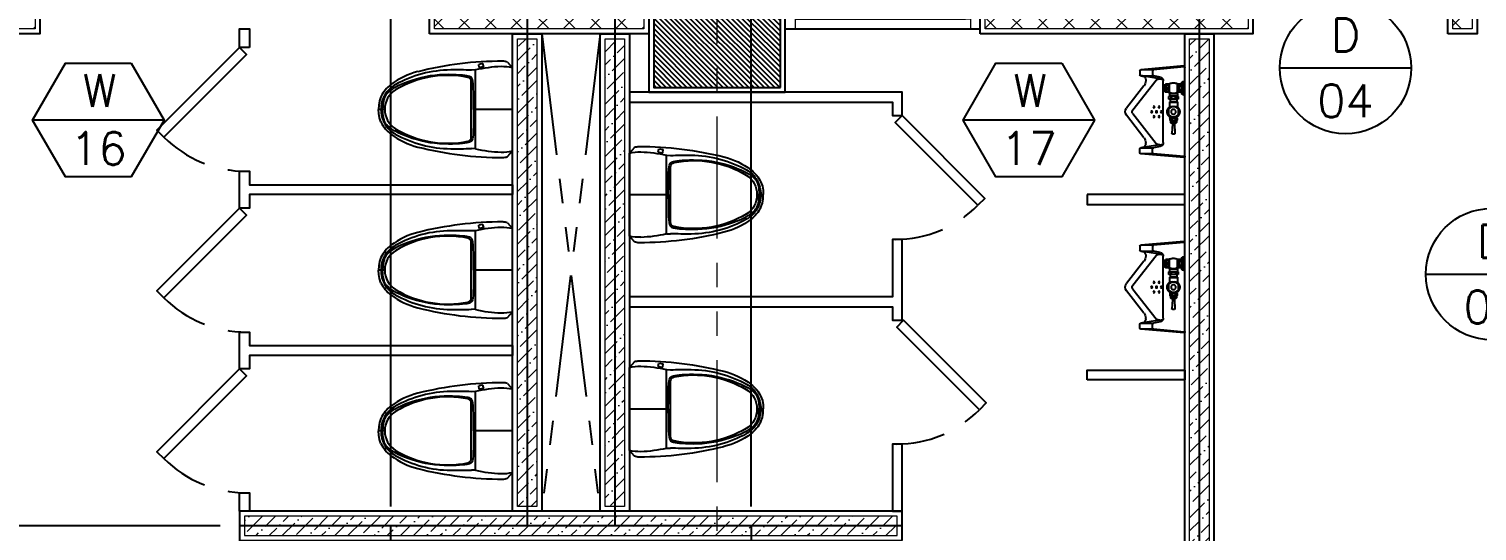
# Model space of a CAD drawing. Header units: metres. Extents: x -12400 to 1, y 0 to 106422.
# Drawn here: x -12042.44 to -12035.01, y 106403.72 to 106406.3 of the extents above; entities that cross this region are included whole.
import ezdxf
from ezdxf.enums import TextEntityAlignment as Align

# ---------------------------------------------------------------- set-up
doc = ezdxf.new("R2010")
doc.units = ezdxf.units.M
doc.header["$PDMODE"] = 35
for name, pattern in [('DASHED2', [0.375, 0.25, -0.125]), ('HIDDEN2', [4.7625, 3.175, -1.5875]), ('PHANTOM2', [1.25, 0.625, -0.125, 0.125, -0.125, 0.125, -0.125])]:
    doc.linetypes.add(name, pattern=pattern)
for name, color, linetype, lineweight in [('.3', 6, 'Continuous', 30), ('0.1', 1, 'Continuous', 9), ('0.20', 2, 'Continuous', 20), ('A-DIM-100', 8, 'Continuous', 0), ('DIM 001', 251, 'Continuous', 13), ('HATCH', 250, 'Continuous', 5)]:
    doc.layers.add(name, color=color, linetype=linetype, lineweight=lineweight)
for name, color, linetype in [('FIXTURE', 35, 'Continuous'), ('FURNITURE', 1, 'Continuous'), ('P-FIXT', 8, 'Continuous'), ('P-FIXT-MISC', 84, 'Continuous'), ('P-HIDE', 1, 'HIDDEN2'), ('SCH-DOOR', 23, 'Continuous'), ('SCH-WIND', 181, 'Continuous'), ('stone', 15, 'Continuous'), ('WALL', 7, 'Continuous'), ('WINDOW', 1, 'Continuous')]:
    doc.layers.add(name, color=color, linetype=linetype)
doc.layers.add('GUIDELINES', color=206, linetype='Continuous', plot=False)
doc.styles.add('DIMTXT-100', font='arial.ttf')
doc.styles.add('swis721', font='swiss.ttf')
doc.styles.add('T-0.15', font='romans.shx', dxfattribs={"height": 0.15})
doc.dimstyles.new('D-100', dxfattribs={"dimtxt": 0.2, "dimasz": 0.15, "dimexe": 0.1, "dimexo": 0.1, "dimgap": 0.1, "dimtad": 1, "dimdec": 3, "dimzin": 4, "dimdsep": 46, "dimtxsty": 'DIMTXT-100', "dimblk": 'ARCHTICK', "dimcen": 0.2, "dimdle": 0.1, "dimclrd": 8, "dimclre": 8, "dimclrt": 2, "dimadec": 0, "dimazin": 1, "dimtfac": 1, "dimtdec": 3, "dimtofl": 0, "dimtmove": 2, "dimatfit": 3, "dimfxl": 1, "dimarcsym": 0})
doc.dimstyles.new('DIM 200', dxfattribs={"dimtxt": 200, "dimasz": 1, "dimexe": 0, "dimexo": 40, "dimgap": 50, "dimtad": 1, "dimtoh": 1, "dimdec": 0, "dimlfac": 2, "dimtxsty": 'swis721', "dimblk": 'CIR', "dimcen": 0, "dimclrd": 155, "dimclre": 155, "dimclrt": 4, "dimadec": 0, "dimazin": 0, "dimtfac": 1, "dimtdec": 0, "dimtix": 1, "dimtmove": 1, "dimatfit": 3, "dimldrblk": 'CIR', "dimfxl": 0, "dimarcsym": 0})

# ---------------------------------------------------------------- blocks, each defined once
blk = doc.blocks.new('CIR')
at = {"color": 4}
blk.add_circle((0, 0), 50, dxfattribs=at)
blk = doc.blocks.new('D-TAG')
at = {"layer": 'SCH-DOOR'}
blk.add_line((-0.3, 0), (0.3, 0), dxfattribs=at)
blk.add_circle((0, 0), 0.3, dxfattribs=at)
at = {"layer": 'SCH-DOOR', "color": 2, "style": 'T-0.15'}
for tag, p in [('D-TAG', (0, 0.15)), ('D-NO', (0, -0.15))]:
    blk.add_attdef(tag, text='', height=0.15, dxfattribs=at).set_placement(p, align=Align.MIDDLE_CENTER)
blk = doc.blocks.new('A$C1B753C5A')
at = {"layer": 'WALL'}
h = blk.add_hatch(dxfattribs=at)
h.set_pattern_fill('ANSI31', color=250, scale=0.15)
h.set_pattern_definition([(45, (-1494.388103, 303.067724), (-0.01325825215, 0.01325825215), [])])
h.paths.add_polyline_path([(0.475, 0.675), (0.025, 0.675), (0.025, 0.025), (0.475, 0.025)])
at = {"color": 7}
blk.add_lwpolyline([(0, 0), (0.5, 0), (0.5, 0.7), (0, 0.7)], close=True, dxfattribs=at)
at = {"layer": 'stone', "color": 5}
blk.add_lwpolyline([(0.025, 0.025), (0.475, 0.025), (0.475, 0.675), (0.025, 0.675)], close=True, dxfattribs=at)
blk = doc.blocks.new('COLUMNS2F')
at = {"rotation": 90}
blk.add_blockref('A$C1B753C5A', (-12149.6044, 106343.15), dxfattribs=at)
blk = doc.blocks.new('WC1')
for p, q in [((-162577, -159699.2), (-162547.9, -159673.6)), ((-162121, -159673.6), (-162547.9, -159673.6)), ((-162334.4, -159673.6), (-162334.4, -159864)), ((-162091.9, -159699.2), (-162121, -159673.6)), ((-162552.5, -159820.8), (-162569.2, -159824.9)), ((-162569.2, -159824.9), (-162565.4, -159846.5)), ((-162548.4, -159844.7), (-162565.4, -159846.5)), ((-162552.6, -159820.8), (-162548.4, -159844.7)), ((-162536.4, -159864), (-162535.4, -159884.4)), ((-162132.5, -159864), (-162536.4, -159864)), ((-162192.9, -159884.9), (-162476, -159884.9)), ((-162132.5, -159864), (-162133.5, -159884.4)), ((-162334.6, -160328.4), (-162334.2, -160328.4)), ((-162334.4, -160328.4), (-162334.4, -160360.6))]:
    blk.add_line(p, q)
for points in [[(-162334.4, -159873.3), (-162381.6, -159873.5), (-162418.1, -159874), (-162445.3, -159874.9), (-162464.7, -159876), (-162477.8, -159877.3), (-162486.1, -159878.9), (-162491.2, -159880.6), (-162494.4, -159882.5), (-162494.4, -159882.5), (-162497, -159884.6), (-162499.4, -159887.2), (-162501.5, -159890.5), (-162503.4, -159894.9), (-162505.1, -159900.8), (-162506.6, -159908.5), (-162508, -159918.2), (-162509.3, -159930.3), (-162509.3, -159930.3), (-162510.5, -159945.1), (-162511.6, -159962.2), (-162512.3, -159981.4), (-162512.5, -160002.3), (-162512, -160024.5), (-162510.9, -160047.6), (-162508.8, -160071.4), (-162505.6, -160095.4), (-162505.6, -160095.4), (-162501.3, -160119.3), (-162496, -160142.9), (-162489.9, -160165.7), (-162483.3, -160187.7), (-162476.3, -160208.3), (-162469.1, -160227.5), (-162461.9, -160244.8), (-162455, -160260), (-162455, -160260), (-162448.5, -160272.9), (-162442.5, -160283.7), (-162436.9, -160292.6), (-162431.8, -160299.8), (-162427.1, -160305.6), (-162422.9, -160310.2), (-162419.1, -160313.8), (-162415.9, -160316.8), (-162415.9, -160316.8), (-162413, -160319.2), (-162410.5, -160321.3), (-162408.3, -160323.1), (-162406.1, -160324.6), (-162403.9, -160326), (-162401.5, -160327.2), (-162398.9, -160328.5), (-162395.9, -160329.8), (-162395.9, -160329.8), (-162392.3, -160331.3), (-162388, -160332.8), (-162382.8, -160334.3), (-162376.3, -160335.8), (-162368.5, -160337.2), (-162359.1, -160338.4), (-162347.8, -160339.3), (-162334.4, -160340)], [(-162334.4, -159873.3), (-162287.2, -159873.5), (-162250.8, -159874), (-162223.6, -159874.9), (-162204.2, -159876), (-162191.1, -159877.3), (-162182.7, -159878.9), (-162177.7, -159880.6), (-162174.5, -159882.5), (-162174.5, -159882.5), (-162171.8, -159884.6), (-162169.5, -159887.2), (-162167.4, -159890.5), (-162165.5, -159894.9), (-162163.8, -159900.8), (-162162.3, -159908.5), (-162160.9, -159918.2), (-162159.6, -159930.3), (-162159.6, -159930.3), (-162158.3, -159945.1), (-162157.3, -159962.2), (-162156.6, -159981.4), (-162156.4, -160002.3), (-162156.8, -160024.5), (-162158, -160047.6), (-162160.1, -160071.4), (-162163.3, -160095.4), (-162163.3, -160095.4), (-162167.6, -160119.3), (-162172.9, -160142.9), (-162178.9, -160165.7), (-162185.6, -160187.7), (-162192.6, -160208.3), (-162199.8, -160227.5), (-162207, -160244.8), (-162213.9, -160260), (-162213.9, -160260), (-162220.4, -160272.9), (-162226.4, -160283.7), (-162232, -160292.6), (-162237.1, -160299.8), (-162241.8, -160305.6), (-162246, -160310.2), (-162249.7, -160313.8), (-162253, -160316.8), (-162253, -160316.8), (-162255.8, -160319.2), (-162258.3, -160321.3), (-162260.6, -160323.1), (-162262.8, -160324.6), (-162265, -160326), (-162267.4, -160327.2), (-162270, -160328.5), (-162273, -160329.8), (-162273, -160329.8), (-162276.6, -160331.3), (-162280.9, -160332.8), (-162286.1, -160334.3), (-162292.5, -160335.8), (-162300.4, -160337.2), (-162309.8, -160338.4), (-162321.1, -160339.3), (-162334.4, -160340)], [(-162398.9, -160348.3), (-162378.2, -160355.9), (-162356.5, -160359.9), (-162334.4, -160360.6)], [(-162270, -160348.3), (-162290.7, -160355.9), (-162312.4, -160359.9), (-162334.4, -160360.6)]]:
    blk.add_lwpolyline(points)
for centre, radius, start, end in [((-162253.9, -159732.2), 299.8, 168.74135, 180), ((-162415, -159732.2), 299.8, 0, 11.25865), ((-162514.7, -159723.6), 66.9, 158.57593, 180), ((-160793.1, -159723.6), 1788.5, 180, 194.09167), ((-161879.5, -159710.7), 674.5, 181.82054, 193.13571), ((-163875.7, -159723.6), 1788.5, 345.90833, 0), ((-162789.3, -159710.7), 674.5, 346.86429, 358.17946), ((-162154.1, -159723.6), 66.9, 0, 21.42407), ((-160244.7, -159964.6), 2292.1, 177.9943, 180.64061), ((-161993, -160006), 515.9, 168.52614, 211.21855), ((-162476, -159908), 23.1, 90, 168.52614), ((-162675.9, -160006), 515.9, 328.78145, 11.47386), ((-162192.9, -159908), 23.1, 11.47386, 90), ((-164424.2, -159964.6), 2292.1, 359.35939, 2.0057), ((-161937.6, -159983.6), 599, 180.64061, 209.11624), ((-162731.2, -159983.6), 599, 330.88376, 359.35939), ((-162152.4, -160064.8), 387.1, 194.09167, 216.8704), ((-162516.5, -160064.8), 387.1, 323.1296, 345.90833), ((-162337.8, -160206.5), 141, 209.11624, 239.54408), ((-162336.5, -160214.2), 114.3, 211.21855, 270.92859), ((-162332.4, -160214.2), 114.3, 269.07141, 328.78145), ((-162331, -160206.5), 141, 300.45592, 330.88376), ((-162328.1, -160196.6), 167.4, 216.8704, 244.98647), ((-162333.4, -160199), 149.6, 239.54408, 269.62018), ((-162335.4, -160199), 149.6, 270.37982, 300.45592), ((-162340.8, -160196.6), 167.4, 295.01353, 323.1296)]:
    blk.add_arc(centre, radius, start, end)
blk = doc.blocks.new('AM-UFV-P')
for p, q in [((-35, 0), (35, 0)), ((-35, 0), (-35, -4)), ((35, 0), (35, -4)), ((-183.5, -53), (-232.6, -50.1)), ((-183.5, -63), (-232.6, -65.9)), ((-183.5, -53), (-183.5, -63)), ((-179.5, -44.5), (-175.5, -43)), ((-179.5, -44.5), (-179.5, -71.5)), ((-175.5, -73), (-179.5, -71.5)), ((-175.5, -43), (-175.5, -73)), ((-165.5, -43), (-175.5, -43)), ((-165.5, -73), (-175.5, -73)), ((-165.5, -43.5), (-165.5, -72.5)), ((-153, -39.5), (-164, -39.5)), ((-164, -47.5), (-164, -49.5)), ((-153, -47.5), (-164, -47.5)), ((-153, -49.5), (-164, -49.5)), ((-164, -66.5), (-164, -68.5)), ((-153, -66.5), (-164, -66.5)), ((-153, -68.5), (-164, -68.5)), ((-153, -47.5), (-153, -49.5)), ((-153, -66.5), (-153, -68.5)), ((-151.5, -43.5), (-151.5, -72.5)), ((-149.5, -71.5), (-148.5, -73)), ((-145.6, -43), (-148.5, -43)), ((-148.5, -43), (-148.5, -44.5)), ((-145.6, -73), (-148.5, -73)), ((-148.3, -54.4), (-137.8, -36.2)), ((-137.8, -79.8), (-148.3, -61.6)), ((-143.4, -42), (-145.2, -42)), ((-143.4, -74), (-145.2, -74)), ((-131.5, -32.6), (-110.5, -32.6)), ((-104.2, -36.2), (-93.7, -54.4)), ((-93.7, -61.6), (-104.2, -79.8)), ((-70, -37.5), (-102.7, -37.5)), ((-73, -37.5), (-73, -78.5)), ((-70, -37.5), (-70, -78.5)), ((-56.5, -41), (-70, -41)), ((-56.5, -38.5), (-56.5, -77.5)), ((-43, -33), (-55, -33)), ((-55, -44), (-55, -47)), ((-43, -44), (-55, -44)), ((-43, -47), (-55, -47)), ((-55, -69), (-55, -72)), ((-43, -69), (-55, -69)), ((-43, -72), (-55, -72)), ((-43, -44), (-43, -47)), ((-43, -69), (-43, -72)), ((-27.5, -38), (-41.5, -38)), ((-41.5, -38.5), (-41.5, -77.5)), ((-35, -4), (35, -4)), ((-35, -4), (-33, -12)), ((-27.5, -38), (-26.9, -37)), ((-27.5, -78), (-27.5, -38)), ((-26.9, -37), (23.5, -37)), ((-21, -18.5), (-21, -35)), ((-21, -28.5), (-12, -28.5)), ((-16.5, -16), (16.5, -16)), ((-12, -18.5), (-10, -18.5)), ((-12, -18.5), (-12, -28.5)), ((-10, -18.5), (-10, -28.5)), ((-10, -28.5), (10, -28.5)), ((10, -18.5), (12, -18.5)), ((10, -18.5), (10, -28.5)), ((12, -18.5), (12, -28.5)), ((12, -28.5), (21, -28.5)), ((21, -18.5), (21, -35)), ((35, -4), (33, -12)), ((-153, -76.5), (-164, -76.5)), ((-110.5, -83.4), (-131.5, -83.4)), ((-70, -78.5), (-102.7, -78.5)), ((-56.5, -75), (-70, -75)), ((-43, -83), (-55, -83)), ((-27.5, -78), (-41.5, -78)), ((-27.5, -78), (-26.9, -79)), ((-26.9, -79), (23.5, -79)), ((-21, -83), (21, -83)), ((-21, -83), (-21, -97.5)), ((-21, -92.5), (-15, -92.5)), ((-18, -100.5), (18, -100.5)), ((-15.5, -100.5), (-15.5, -102.3)), ((-15, -92.5), (-15, -100.5)), ((-6, -92.5), (-6, -100.5)), ((-6, -92.5), (6, -92.5)), ((6, -92.5), (6, -100.5)), ((15, -92.5), (21, -92.5)), ((15, -92.5), (15, -100.5)), ((15.5, -100.5), (15.5, -102.3)), ((21, -83), (21, -97.5))]:
    blk.add_line(p, q)
for points in [[(-151.5, -43), (-151.5, -43), (-150.5, -44.5)], [(-149.5, -71.5), (-150.5, -73), (-151.5, -71.5)], [(-150.5, -73), (-149.5, -43)], [(-148.5, -44.5), (-149.5, -43), (-150.5, -44.5)]]:
    blk.add_lwpolyline(points)
blk.add_circle((-121, -58), 12.5)
for centre, radius, start, end in [((-211.9, -58), 23.6, 164.14334, 195.85666), ((-232.7, -52.1), 2, 86.60732, 164.14334), ((-232.7, -63.9), 2, 195.85666, 273.39268), ((-179.2, -54.6), 4.59, 93.85346, 159.88634), ((-179.2, -61.4), 4.59, 200.11366, 266.14654), ((-159.4, -43.5), 6.08, 138.88791, 221.11209), ((-140.7, -58), 24.8, 159.98404, 200.01596), ((-159.4, -72.5), 6.08, 138.88791, 221.11209), ((-157.6, -43.5), 6.08, 318.88791, 41.11209), ((-176.3, -58), 24.8, 339.98404, 20.01596), ((-157.6, -72.5), 6.08, 318.88791, 41.11209), ((-121, -58), 32.5, 39.1069, 155.34698), ((-121, -58), 32.5, 206.36085, 320.8931), ((-108.5, -58), 40, 156.40226, 203.59774), ((-121, -58), 27.5, 172.44635, 187.55365), ((-121, -58), 27.5, 127.55365, 172.44635), ((-121, -58), 27.5, 187.55365, 232.44635), ((-121, -58), 27.5, 112.44635, 127.55365), ((-121, -58), 27.5, 67.55365, 112.44635), ((-121, -58), 27.5, 52.44635, 67.55365), ((-121, -58), 27.5, 7.55365, 52.44635), ((-121, -58), 27.5, 307.55365, 352.44635), ((-164.5, -58), 71.5, 343.3487, 16.6513), ((-121, -58), 27.5, 352.44635, 7.55365), ((-45.7, -38.5), 10.8, 149.48976, 210.51024), ((-15.4, -58), 41.1, 164.46967, 195.53033), ((-45.7, -77.5), 10.8, 149.48976, 210.51024), ((-52.3, -38.5), 10.8, 329.48976, 30.51024), ((-82.6, -58), 41.1, 344.46967, 15.53033), ((-52.3, -77.5), 10.8, 329.48976, 30.51024), ((-30.1, -11.3), 3, 194.03624, 263.40654), ((0, 249.1), 265.1, 263.40654, 276.59346), ((8.7, -58), 36.2, 144.56325, 215.43675), ((-23, -35), 2, 270, 0), ((-16.5, -21.3), 5.3, 31.89079, 148.10921), ((-16.5, -24.4), 6.06, 222.07502, 317.92498), ((0, -37.2), 21.3, 61.92751, 118.07249), ((0, -4.5), 26, 247.38014, 292.61986), ((16.5, -21.3), 5.3, 31.89079, 148.10921), ((16.5, -24.4), 6.06, 222.07502, 317.92498), ((23, -35), 2, 180, 270), ((-29.6, -58), 57.1, 338.4314, 21.5686), ((30.1, -11.3), 3, 276.59346, 345.96376), ((-121, -58), 27.5, 232.44635, 247.55365), ((-121, -58), 27.5, 247.55365, 292.44635), ((-121, -58), 27.5, 292.44635, 307.55365), ((-26, -83.4), 5.06, 4.20935, 59.80142), ((-18, -92.5), 3, 359.88573, 180.11427), ((-18, -97.5), 3, 180, 270), ((-13, -102.3), 2.5, 180, 263.68163), ((0, 15.1), 120.6, 263.68163, 276.31837), ((0, -97), 7.49, 36.77843, 143.22157), ((13, -102.3), 2.5, 276.31837, 0), ((18, -92.5), 3, 359.88573, 180.11427), ((18, -97.5), 3, 270, 0), ((26, -83.4), 5.06, 120.19858, 175.79065)]:
    blk.add_arc(centre, radius, start, end)
blk = doc.blocks.new('A$C70C25C89')
at = {"layer": 'P-FIXT'}
for p, q in [((-0.227, 0), (-0.232, 0)), ((-0.227, 0), (0.227, 0)), ((0.227, 0), (0.232, 0)), ((-0.235, -0.0032), (-0.215, -0.225)), ((-0.23, -0.0032), (-0.2153, -0.1603)), ((0.235, -0.0032), (0.215, -0.225)), ((0.23, -0.0032), (0.2153, -0.1603)), ((-0.178, -0.1264), (-0.1843, -0.1609)), ((-0.1692, -0.1285), (-0.1837, -0.2168)), ((-0.1692, -0.1285), (-0.1665, -0.1117)), ((-0.0095, -0.2672), (-0.1621, -0.1472)), ((-0.1583, -0.11), (0.1583, -0.11)), ((0.0095, -0.2672), (0.1621, -0.1472)), ((0.1692, -0.1285), (0.1665, -0.1117)), ((0.1692, -0.1285), (0.1837, -0.2168)), ((0.178, -0.1264), (0.1843, -0.1609)), ((-0.215, -0.1617), (-0.215, -0.225)), ((-0.2103, -0.165), (-0.1892, -0.165)), ((-0.185, -0.225), (-0.185, -0.1628)), ((-0.1837, -0.2168), (-0.185, -0.225)), ((-0.1639, -0.2), (-0.1593, -0.2)), ((-0.1339, -0.2091), (-0.0181, -0.2989)), ((0.1339, -0.2091), (0.0181, -0.2989)), ((0.1639, -0.2), (0.1593, -0.2)), ((0.1837, -0.2168), (0.185, -0.225)), ((0.185, -0.225), (0.185, -0.1628)), ((0.2103, -0.165), (0.1892, -0.165)), ((0.215, -0.1617), (0.215, -0.225)), ((-0.21, -0.23), (-0.19, -0.23)), ((0.21, -0.23), (0.19, -0.23))]:
    blk.add_line(p, q, dxfattribs=at)
for centre, radius, start, end in [((-0.232, -0.003), 0.003, 90, 183.81408), ((-0.227, -0.003), 0.003, 90, 183.46823), ((0.227, -0.003), 0.003, 356.53177, 90), ((0.232, -0.003), 0.003, 356.18592, 90), ((-0.1583, -0.13), 0.02, 90, 169.69515), ((-0.1495, -0.1317), 0.02, 170.70986, 230.68375), ((0.1583, -0.13), 0.02, 10.30485, 90), ((0.1495, -0.1317), 0.02, 309.31625, 9.29014), ((-0.2103, -0.16), 0.005, 183.46823, 270), ((-0.1892, -0.16), 0.005, 270, 349.69515), ((-0.1639, -0.22), 0.02, 90, 170.70986), ((-0.1593, -0.24), 0.04, 50.68375, 90), ((0.1593, -0.24), 0.04, 90, 129.31625), ((0.1639, -0.22), 0.02, 9.29014, 90), ((0.1892, -0.16), 0.005, 190.30485, 270), ((0.2103, -0.16), 0.005, 270, 356.53177), ((-0.21, -0.225), 0.005, 180, 270), ((-0.19, -0.225), 0.005, 270, 0), ((0, -0.2556), 0.015, 230.68375, 309.31625), ((0.19, -0.225), 0.005, 180, 270), ((0.21, -0.225), 0.005, 270, 0), ((0, -0.275), 0.03, 232.81529, 307.18471)]:
    blk.add_arc(centre, radius, start, end, dxfattribs=at)
at = {"layer": 'P-FIXT-MISC'}
for centre in [(-0.025, -0.1327), (0, -0.1202), (0, -0.1452), (0.025, -0.1327), (-0.025, -0.1577), (0, -0.1702), (0.025, -0.1577)]:
    blk.add_circle(centre, 0.004, dxfattribs=at)
for centre in [(-0.025, -0.1077), (0.025, -0.1077)]:
    blk.add_arc(centre, 0.004, 215.67537, 324.32463, dxfattribs=at)
at = {"layer": 'P-HIDE', "xscale": 0.001, "yscale": 0.001, "zscale": 0.001}
blk.add_blockref('AM-UFV-P', (0.121, 0), dxfattribs=at)
blk = doc.blocks.new('*U1968')
at = {"layer": 'HATCH'}
h = blk.add_hatch(dxfattribs=at)
h.set_pattern_fill('ANSI37', color=256, scale=0.03, angle=-180)
h.set_pattern_definition([(225, (0.3125, 0), (0.067352, -0.067352), []), (315, (0.3125, 0), (0.067352, 0.067352), [])])
h.paths.add_polyline_path([(0.025, 0.175), (0.025, 0.025), (1.375, 0.025), (1.375, 0.175)])
blk.add_lwpolyline([(0, 0.2), (0, 0), (1.4, 0), (1.4, 0.2)], close=True)
blk.add_lwpolyline([(0.025, 0.175), (0.025, 0.025), (1.375, 0.025), (1.375, 0.175)], close=True, dxfattribs=at)
blk = doc.blocks.new('*U1766')
at = {"layer": 'HATCH'}
h = blk.add_hatch(dxfattribs=at)
h.set_pattern_fill('ANSI37', color=256, scale=0.03, angle=-180)
h.set_pattern_definition([(225, (-0.9375, 0), (0.067352, -0.067352), []), (315, (-0.9375, 0), (0.067352, 0.067352), [])])
h.paths.add_polyline_path([(0.025, 0.175), (0.025, 0.025), (0.125, 0.025), (0.125, 0.175)])
blk.add_lwpolyline([(0, 0.2), (0, 0), (0.15, 0), (0.15, 0.2)], close=True)
blk.add_lwpolyline([(0.025, 0.175), (0.025, 0.025), (0.125, 0.025), (0.125, 0.175)], close=True, dxfattribs=at)
blk = doc.blocks.new('*U1734')
at = {"layer": 'HATCH'}
h = blk.add_hatch(dxfattribs=at)
h.set_pattern_fill('ANSI36', color=256, scale=0.015)
h.set_pattern_definition([(45, (12094.67419, -106406.766595), (0.02525697034, 0.092608891249), [0.1190625, -0.0238125, 0, -0.0238125])])
h.paths.add_polyline_path([(0.025, 0.125), (0.025, 0.025), (3.375, 0.025), (3.375, 0.125)])
at = {"color": 4}
blk.add_lwpolyline([(3.4, 0), (3.4, 0.15), (0, 0.15), (0, 0)], close=True, dxfattribs=at)
at = {"layer": 'HATCH'}
blk.add_lwpolyline([(3.375, 0.025), (3.375, 0.125), (0.025, 0.125), (0.025, 0.025)], close=True, dxfattribs=at)
blk = doc.blocks.new('WINDOW-02')
at = {"layer": '.3', "color": 3}
blk.add_lwpolyline([(891.6891, 3702.1735), (892.5391, 3702.1735)], dxfattribs=at)
at = {"layer": '0.20'}
for points in [[(891.6141, 3702.0985), (891.6641, 3702.0985), (891.6641, 3702.2485), (891.6141, 3702.2485)], [(891.6891, 3702.1485), (891.6641, 3702.1485), (891.6641, 3702.1985), (891.6891, 3702.1985)], [(892.5391, 3702.1485), (892.5641, 3702.1485), (892.5641, 3702.1985), (892.5391, 3702.1985)], [(892.6141, 3702.0985), (892.5641, 3702.0985), (892.5641, 3702.2485), (892.6141, 3702.2485)]]:
    blk.add_lwpolyline(points, close=True, dxfattribs=at)
at = {"layer": '0.20', "color": 8}
blk.add_lwpolyline([(892.5391, 3702.1485), (891.6891, 3702.1485), (891.6891, 3702.1985), (892.5391, 3702.1985)], close=True, dxfattribs=at)
at = {"layer": 'WINDOW'}
for p, q in [((891.6141, 3702.2485), (892.6141, 3702.2485)), ((891.6141, 3702.0985), (892.6141, 3702.0985))]:
    blk.add_line(p, q, dxfattribs=at)
blk = doc.blocks.new('*U1732')
at = {"layer": 'HATCH'}
h = blk.add_hatch(dxfattribs=at)
h.set_pattern_fill('ANSI36', color=256, scale=0.015)
h.set_pattern_definition([(45, (12095.67419, -106406.766595), (0.02525697034, 0.092608891249), [0.1190625, -0.0238125, 0, -0.0238125])])
h.paths.add_polyline_path([(0.025, 0.125), (0.025, 0.025), (4.375, 0.025), (4.375, 0.125)])
at = {"color": 4}
blk.add_lwpolyline([(4.4, 0), (4.4, 0.15), (0, 0.15), (0, 0)], close=True, dxfattribs=at)
at = {"layer": 'HATCH'}
blk.add_lwpolyline([(4.375, 0.025), (4.375, 0.125), (0.025, 0.125), (0.025, 0.025)], close=True, dxfattribs=at)
blk = doc.blocks.new('*U1959')
at = {"layer": 'HATCH'}
h = blk.add_hatch(dxfattribs=at)
h.set_pattern_fill('ANSI36', color=256, scale=0.015)
h.set_pattern_definition([(45, (12093.72419, -106406.766595), (0.02525697034, 0.092608891249), [0.1190625, -0.0238125, 0, -0.0238125])])
h.paths.add_polyline_path([(0.025, 0.125), (0.025, 0.025), (2.425, 0.025), (2.425, 0.125)])
at = {"color": 4}
blk.add_lwpolyline([(2.45, 0), (2.45, 0.15), (0, 0.15), (0, 0)], close=True, dxfattribs=at)
at = {"layer": 'HATCH'}
blk.add_lwpolyline([(2.425, 0.025), (2.425, 0.125), (0.025, 0.125), (0.025, 0.025)], close=True, dxfattribs=at)
blk = doc.blocks.new('*U1731')
at = {"layer": 'HATCH'}
h = blk.add_hatch(dxfattribs=at)
h.set_pattern_fill('ANSI37', color=256, scale=0.03, angle=-180)
h.set_pattern_definition([(225, (0.0375, 0), (0.067352, -0.067352), []), (315, (0.0375, 0), (0.067352, 0.067352), [])])
h.paths.add_polyline_path([(0.025, 0.175), (0.025, 0.025), (1.1, 0.025), (1.1, 0.175)])
blk.add_lwpolyline([(0, 0.2), (0, 0), (1.125, 0), (1.125, 0.2)], close=True)
blk.add_lwpolyline([(0.025, 0.175), (0.025, 0.025), (1.1, 0.025), (1.1, 0.175)], close=True, dxfattribs=at)
blk = doc.blocks.new('*U1765')
at = {"layer": 'HATCH'}
h = blk.add_hatch(dxfattribs=at)
h.set_pattern_fill('ANSI37', color=256, scale=0.03, angle=-180)
h.set_pattern_definition([(225, (-0.6625, 0), (0.067352, -0.067352), []), (315, (-0.6625, 0), (0.067352, 0.067352), [])])
h.paths.add_polyline_path([(0.025, 0.175), (0.025, 0.025), (0.4, 0.025), (0.4, 0.175)])
blk.add_lwpolyline([(0, 0.2), (0, 0), (0.425, 0), (0.425, 0.2)], close=True)
blk.add_lwpolyline([(0.025, 0.175), (0.025, 0.025), (0.4, 0.025), (0.4, 0.175)], close=True, dxfattribs=at)
blk = doc.blocks.new('FP_3F')
at = {"color": 1}
for points in [[(11.7, 18.7302), (11.65, 18.7302), (11.65, 18.825), (11.7, 18.825)], [(11.2611, 18.2706), (11.6854, 18.6948), (11.65, 18.7302), (11.2257, 18.3059)], [(13.65, 18.5), (13.65, 18.45), (15, 18.45), (15, 18.3802), (15.05, 18.3802), (15.05, 18.5)], [(15.4389, 17.9206), (15.0146, 18.3448), (15.05, 18.3802), (15.4743, 17.9559)], [(13.05, 18.025), (13.05, 17.975), (11.7, 17.975), (11.7, 17.9052), (11.65, 17.9052), (11.65, 18.0948), (11.7, 18.0948), (11.7, 18.025)], [(11.2611, 17.4456), (11.6854, 17.8698), (11.65, 17.9052), (11.2257, 17.4809)], [(13.65, 17.45), (13.65, 17.4), (15, 17.4), (15, 17.3302), (15.05, 17.3302), (15.0504, 17.7449), (15.0004, 17.7449), (15, 17.45)], [(15.4462, 16.8706), (15.0219, 17.2948), (15.0573, 17.3302), (15.4816, 16.9059)], [(13.05, 17.2), (13.05, 17.15), (11.7, 17.15), (11.7, 17.0802), (11.65, 17.0802), (11.65, 17.2698), (11.7, 17.2698), (11.7, 17.2)], [(11.2611, 16.6206), (11.6854, 17.0448), (11.65, 17.0802), (11.2257, 16.6559)], [(15, 16.35), (15.05, 16.35), (15.05, 16.6948), (15, 16.6948)], [(11.7, 16.35), (11.65, 16.35), (11.65, 16.4448), (11.7, 16.4448)]]:
    blk.add_lwpolyline(points, close=True, dxfattribs=at)
at = {"color": 8, "linetype": 'PHANTOM2'}
for points in [[(13.2, 18.8), (13.5, 16.35)], [(13.5, 18.8), (13.2, 16.35)]]:
    blk.add_lwpolyline(points, dxfattribs=at)
at = {"color": 8, "linetype": 'DASHED2'}
for points in [[(11.2611, 18.2706, 0.198912), (11.6854, 18.0948)], [(15.4389, 17.9206, -0.198912), (15.0146, 17.7448)], [(11.2611, 17.4456, 0.198912), (11.6854, 17.2698)], [(15.4462, 16.8706, -0.198912), (15.0219, 16.6948)], [(11.2611, 16.6206, 0.198912), (11.6854, 16.4448)]]:
    blk.add_lwpolyline(points, format="xyb", dxfattribs=at)
at = {"layer": 'FURNITURE'}
for points in [[(16, 17.975), (16, 17.925), (16.5, 17.925), (16.5, 17.975)], [(16, 17.025), (16, 17.075), (16.5, 17.075), (16.5, 17.025)]]:
    blk.add_lwpolyline(points, close=True, dxfattribs=at)
at = {"layer": 'GUIDELINES'}
blk.add_line((15.05, 16.275), (11.65, 16.275), dxfattribs=at)
for points in [[(13.125, 18.9), (13.125, 16.275)], [(13.575, 18.9), (13.575, 16.275)], [(16.575, 14.325), (16.575, 18.925)], [(12.425, 14.325), (12.425, 16.275)], [(14.275, 16.275), (14.275, 14.325)]]:
    blk.add_lwpolyline(points, dxfattribs=at)
for name, p in [('COLUMNS2F', (12164.0544, -106324.65)), ('*U1734', (11.65, 16.2))]:
    blk.add_blockref(name, p)
at = {"xscale": -1}
for name, p, rotation in [('*U1765', (10.2, 19), 180), ('*U1731', (12.625, 19), 180), ('WINDOW-02', (-877.1641, 3721.0735), 180), ('*U1968', (15.45, 19), 180), ('*U1766', (17.85, 19), 180), ('*U1959', (13.05, 16.35), 270), ('*U1959', (13.5, 16.35), 270), ('*U1732', (16.5, 14.4), 270)]:
    blk.add_blockref(name, p, dxfattribs=dict(at, rotation=rotation))
at = {"layer": 'FIXTURE', "zscale": 0.001000000000203727}
for p, xscale, yscale, rotation in [((172.7236, -143.9219), 0.001000000000203727, 0.001000000000203727, 270), ((-146.0236, -144.3594), -0.001000000000203747, 0.001000000000203747, 90), ((172.7236, -144.7469), 0.001000000000203727, 0.001000000000203727, 270), ((-146.0236, -145.4594), -0.001000000000203748, 0.001000000000203748, 90), ((172.7236, -145.5719), 0.001000000000203727, 0.001000000000203727, 270)]:
    blk.add_blockref('WC1', p, dxfattribs=dict(at, xscale=xscale, yscale=yscale, rotation=rotation))
at = {"layer": 'WALL', "xscale": -1, "rotation": 270}
for p in [(16.5, 18.4), (16.5, 17.5)]:
    blk.add_blockref('A$C70C25C89', p, dxfattribs=at)
at = {"layer": '0.1', "color": 2, "insert": (13.35, 17.5875), "char_height": 0.15, "attachment_point": 5, "rotation": 90}
blk.add_mtext_dynamic_manual_height_columns('{\\Fx-hlvm1s|c0;\\W0.9;\\T0.9;PIPE SHAFT}', width=5150.82822, gutter_width=1, heights=[0], dxfattribs=at)
blk = doc.blocks.new('_ArchTick')
at = {"color": 0, "linetype": 'ByBlock', "const_width": 0.15}
blk.add_lwpolyline([(-0.5, -0.5), (0.5, 0.5)], dxfattribs=at)
blk = doc.blocks.new('*D1944')
at = {"layer": 'DEFPOINTS', "color": 0, "transparency": 16777216}
for p in [(-12038.738, 106409.9702), (-12040.588, 106403.7452), (-12038.738, 106403.7452)]:
    blk.add_point(p, dxfattribs=at)
at = {"layer": 'DIM 001', "color": 8, "lineweight": -2, "transparency": 16777216}
for p, q in [((-12040.588, 106403.8452), (-12040.588, 106410.0702)), ((-12038.738, 106403.8452), (-12038.738, 106410.0702)), ((-12040.688, 106409.9702), (-12038.638, 106409.9702))]:
    blk.add_line(p, q, dxfattribs=at)
at = {"layer": 'DIM 001', "color": 8, "lineweight": -2, "transparency": 16777216, "xscale": 0.15, "yscale": 0.15, "zscale": 0.15, "rotation": 180}
blk.add_blockref('_ArchTick', (-12040.588, 106409.9702), dxfattribs=at)
at = {"layer": 'DIM 001', "color": 8, "lineweight": -2, "transparency": 16777216, "xscale": 0.15, "yscale": 0.15, "zscale": 0.15}
blk.add_blockref('_ArchTick', (-12038.738, 106409.9702), dxfattribs=at)
at = {"layer": 'DIM 001', "color": 2, "transparency": 16777216, "insert": (-12039.663, 106410.1723), "char_height": 0.2, "attachment_point": 5, "style": 'DIMTXT-100'}
blk.add_mtext('1.850', dxfattribs=at)
blk = doc.blocks.new('*D1945')
at = {"layer": 'DEFPOINTS', "color": 0, "transparency": 16777216}
for p in [(-12036.438, 106409.9702), (-12036.438, 106406.3702), (-12038.738, 106403.7452)]:
    blk.add_point(p, dxfattribs=at)
at = {"layer": 'DIM 001', "color": 8, "lineweight": -2, "transparency": 16777216}
for p, q in [((-12038.738, 106403.8452), (-12038.738, 106410.0702)), ((-12036.438, 106406.4702), (-12036.438, 106410.0702)), ((-12038.838, 106409.9702), (-12036.338, 106409.9702))]:
    blk.add_line(p, q, dxfattribs=at)
at = {"layer": 'DIM 001', "color": 8, "lineweight": -2, "transparency": 16777216, "xscale": 0.15, "yscale": 0.15, "zscale": 0.15, "rotation": 180}
blk.add_blockref('_ArchTick', (-12038.738, 106409.9702), dxfattribs=at)
at = {"layer": 'DIM 001', "color": 8, "lineweight": -2, "transparency": 16777216, "xscale": 0.15, "yscale": 0.15, "zscale": 0.15}
blk.add_blockref('_ArchTick', (-12036.438, 106409.9702), dxfattribs=at)
at = {"layer": 'DIM 001', "color": 2, "transparency": 16777216, "insert": (-12037.588, 106410.1724), "char_height": 0.2, "attachment_point": 5, "style": 'DIMTXT-100'}
blk.add_mtext('2.300', dxfattribs=at)
blk = doc.blocks.new('*D1946')
at = {"layer": 'DEFPOINTS', "color": 0, "transparency": 16777216}
for p in [(-12042.913, 106409.9702), (-12042.913, 106407.0702), (-12040.588, 106403.7452)]:
    blk.add_point(p, dxfattribs=at)
at = {"layer": 'DIM 001', "color": 8, "lineweight": -2, "transparency": 16777216}
for p, q in [((-12042.913, 106407.1702), (-12042.913, 106410.0702)), ((-12040.588, 106403.8452), (-12040.588, 106410.0702)), ((-12040.488, 106409.9702), (-12043.013, 106409.9702))]:
    blk.add_line(p, q, dxfattribs=at)
at = {"layer": 'DIM 001', "color": 8, "lineweight": -2, "transparency": 16777216, "xscale": 0.15, "yscale": 0.15, "zscale": 0.15, "rotation": 180}
blk.add_blockref('_ArchTick', (-12042.913, 106409.9702), dxfattribs=at)
at = {"layer": 'DIM 001', "color": 8, "lineweight": -2, "transparency": 16777216, "xscale": 0.15, "yscale": 0.15, "zscale": 0.15}
blk.add_blockref('_ArchTick', (-12040.588, 106409.9702), dxfattribs=at)
at = {"layer": 'DIM 001', "color": 2, "transparency": 16777216, "insert": (-12041.7505, 106410.1724), "char_height": 0.2, "attachment_point": 5, "style": 'DIMTXT-100'}
blk.add_mtext('2.325', dxfattribs=at)
blk = doc.blocks.new('*D1905')
at = {"layer": 'DEFPOINTS', "color": 0, "transparency": 16777216}
for p in [(-12051.913, 106406.3702), (-12053.613, 106403.7452), (-12041.363, 106403.7452)]:
    blk.add_point(p, dxfattribs=at)
at = {"layer": 'DIM 001', "color": 8, "lineweight": -2, "transparency": 16777216}
for p, q in [((-12053.613, 106406.4702), (-12053.613, 106403.6452)), ((-12052.013, 106406.3702), (-12053.713, 106406.3702)), ((-12041.463, 106403.7452), (-12053.713, 106403.7452))]:
    blk.add_line(p, q, dxfattribs=at)
at = {"layer": 'DIM 001', "color": 8, "lineweight": -2, "transparency": 16777216, "xscale": 0.15, "yscale": 0.15, "zscale": 0.15}
for p, rotation in [((-12053.613, 106406.3702), 90), ((-12053.613, 106403.7452), 270)]:
    blk.add_blockref('_ArchTick', p, dxfattribs=dict(at, rotation=rotation))
at = {"layer": 'DIM 001', "color": 2, "transparency": 16777216, "insert": (-12053.8151, 106405.0577), "char_height": 0.2, "attachment_point": 5, "rotation": 90, "style": 'DIMTXT-100'}
blk.add_mtext('2.625', dxfattribs=at)
blk = doc.blocks.new('*D1906')
at = {"layer": 'DEFPOINTS', "color": 0, "transparency": 16777216}
for p in [(-12041.363, 106403.7452), (-12053.613, 106401.7952), (-12042.888, 106401.7952)]:
    blk.add_point(p, dxfattribs=at)
at = {"layer": 'DIM 001', "color": 8, "lineweight": -2, "transparency": 16777216}
for p, q in [((-12053.613, 106403.8452), (-12053.613, 106401.6952)), ((-12041.463, 106403.7452), (-12053.713, 106403.7452)), ((-12042.988, 106401.7952), (-12053.713, 106401.7952))]:
    blk.add_line(p, q, dxfattribs=at)
at = {"layer": 'DIM 001', "color": 8, "lineweight": -2, "transparency": 16777216, "xscale": 0.15, "yscale": 0.15, "zscale": 0.15}
for p, rotation in [((-12053.613, 106403.7452), 90), ((-12053.613, 106401.7952), 270)]:
    blk.add_blockref('_ArchTick', p, dxfattribs=dict(at, rotation=rotation))
at = {"layer": 'DIM 001', "color": 2, "transparency": 16777216, "insert": (-12053.8151, 106402.7702), "char_height": 0.2, "attachment_point": 5, "rotation": 90, "style": 'DIMTXT-100'}
blk.add_mtext('1.950', dxfattribs=at)
blk = doc.blocks.new('W-TAG')
at = {"layer": 'SCH-WIND'}
blk.add_line((-0.3, 0), (0.3, 0), dxfattribs=at)
blk.add_lwpolyline([(-0.15, 0.2598), (-0.3, 0), (-0.15, -0.2598), (0.15, -0.2598), (0.3, 0), (0.15, 0.2598)], close=True, dxfattribs=at)
at = {"layer": 'SCH-WIND', "color": 2, "style": 'T-0.15'}
for tag, p in [('W-TAG', (-0.0059, 0.1346)), ('W-NO', (0, -0.1299))]:
    blk.add_attdef(tag, text='', height=0.15, dxfattribs=at).set_placement(p, align=Align.MIDDLE_CENTER)
blk = doc.blocks.new('GRID1')
at = {"color": 6, "linetype": 'PHANTOM2'}
blk.add_leader([(-12147.2544, 106384.7702), (-12147.2544, 106412.5702)], dimstyle='DIM 200', override={"dimasz": 0.002, "dimgap": 60, "dimtad": 0}, dxfattribs=at)

msp = doc.modelspace()

# ---------------------------------------------------------------- block references
at = {"color": 1}
msp.add_blockref('FP_3F', (-12053.01297, 106387.47022), dxfattribs=at)
at = {"layer": 'A-DIM-100'}
msp.add_blockref('GRID1', (108.34145, -0.8), dxfattribs=at)
msp.add_blockref('GRID1', (108.34145, -0.8), dxfattribs=at)
at = {"layer": 'SCH-WIND', "xscale": 1.125, "yscale": 1.125, "zscale": 1.125}
for p, values in [((-12035.68797, 106406.09522), {'D-NO': '04', 'D-TAG': 'D'}), ((-12034.93797, 106405.03722), {'D-NO': '02', 'D-TAG': 'D'})]:
    msp.add_blockref('D-TAG', p, dxfattribs=at).add_auto_attribs(values)
at = {"layer": 'SCH-WIND', "color": 2}
ref = msp.add_blockref('W-TAG', (-12042.08797, 106405.82794), dxfattribs=dict(at, xscale=-1.125000000042443, yscale=1.125000000042443, zscale=1.125000000042443))
ref.add_attrib('W-NO', '16', dxfattribs={"color": 2, "height": 0.16875, "style": 'T-0.15'}).set_placement((-12042.08797, 106405.6818), align=Align.MIDDLE_CENTER)
ref.add_attrib('W-TAG', 'W', dxfattribs={"color": 2, "height": 0.16875, "style": 'T-0.15'}).set_placement((-12042.08137, 106405.97937), align=Align.MIDDLE_CENTER)
ref = msp.add_blockref('W-TAG', (-12037.31297, 106405.82794), dxfattribs=dict(at, xscale=-1.125000000042443, yscale=1.125000000042443, zscale=1.125000000042443))
ref.add_attrib('W-NO', '17', dxfattribs={"color": 2, "height": 0.16875, "style": 'T-0.15'}).set_placement((-12037.31297, 106405.6818), align=Align.MIDDLE_CENTER)
ref.add_attrib('W-TAG', 'W', dxfattribs={"color": 2, "height": 0.16875, "style": 'T-0.15'}).set_placement((-12037.30637, 106405.97937), align=Align.MIDDLE_CENTER)

# ---------------------------------------------------------------- dimensions: what is measured, and where the dimension line sits
at = {"layer": 'DIM 001'}
for base, p1, p2, picture, middle in [((-12042.91297, 106409.97022), (-12040.58797, 106403.74522), (-12042.91297, 106407.07022), '*D1946', (-12041.75047, 106410.17241)), ((-12038.73797, 106409.97022), (-12040.58797, 106403.74522), (-12038.73797, 106403.74522), '*D1944', (-12039.66297, 106410.17234)), ((-12036.43797, 106409.97022), (-12038.73797, 106403.74522), (-12036.43797, 106406.37022), '*D1945', (-12037.58797, 106410.17241))]:
    dim = msp.add_linear_dim(base=base, p1=p1, p2=p2, dimstyle='D-100', dxfattribs=at)
    dim.commit()
    dim.dimension.update_dxf_attribs({"geometry": picture, "text_midpoint": middle})
for base, p1, p2, picture, middle in [((-12053.61297, 106403.74522), (-12051.91297, 106406.37022), (-12041.36297, 106403.74522), '*D1905', (-12053.81508, 106405.05772)), ((-12053.61297, 106401.79522), (-12041.36297, 106403.74522), (-12042.88797, 106401.79522), '*D1906', (-12053.81508, 106402.77022))]:
    dim = msp.add_linear_dim(base=base, p1=p1, p2=p2, angle=90, dimstyle='D-100', dxfattribs=at)
    dim.commit()
    dim.dimension.update_dxf_attribs({"geometry": picture, "text_midpoint": middle})

doc.saveas('drawing.dxf')
